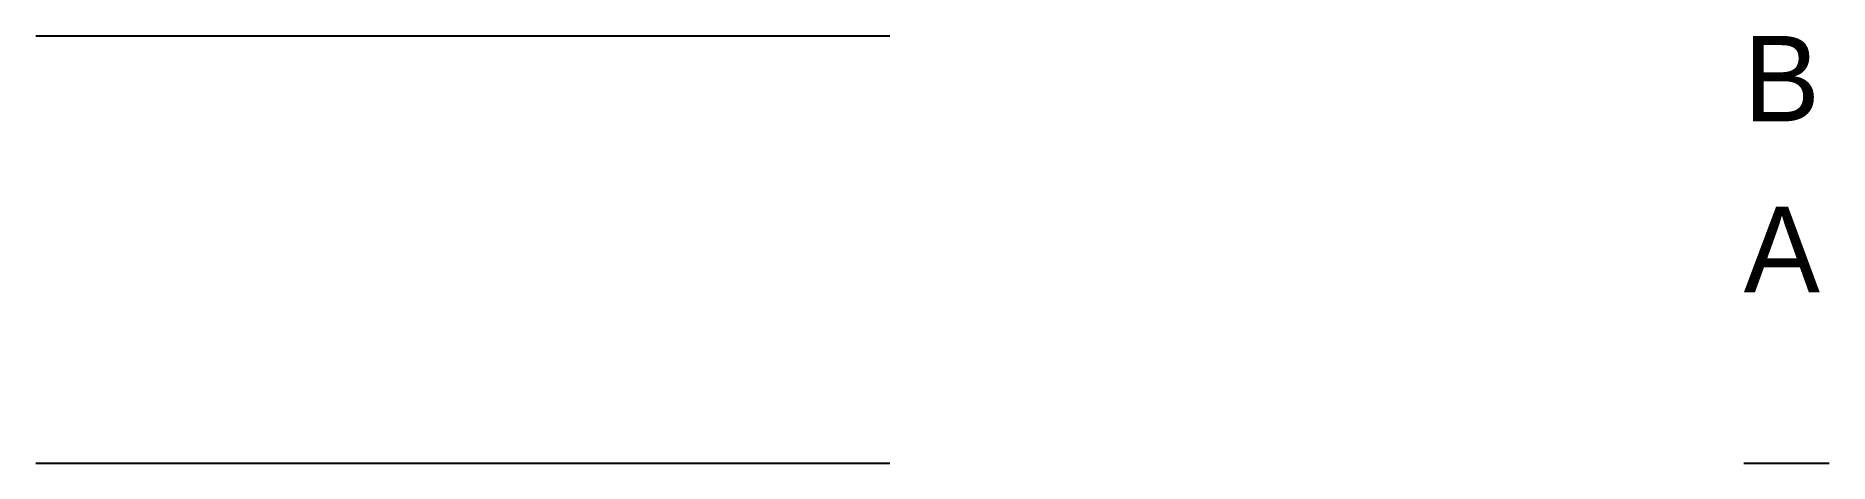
# Model space of a CAD drawing. Header units: metres. Extents: x 0 to 21, y 0 to 5.
import ezdxf

# ---------------------------------------------------------------- set-up
doc = ezdxf.new("R2010")
doc.units = ezdxf.units.M

# ---------------------------------------------------------------- blocks, each defined once
blk = doc.blocks.new('B')
blk.add_line((0, 0), (1, 0))

msp = doc.modelspace()

# ---------------------------------------------------------------- linework, layer by layer
for p, q in [((0, 5), (10, 5)), ((0, 0), (10, 0))]:
    msp.add_line(p, q)

# ---------------------------------------------------------------- block references
ref = msp.add_blockref('B', (20, 0))
ref.add_attrib('TAG1', 'A', (20, 2), dxfattribs={"height": 1})
ref.add_attrib('TAG2', 'B', (20, 4), dxfattribs={"height": 1})

doc.saveas('drawing.dxf')
